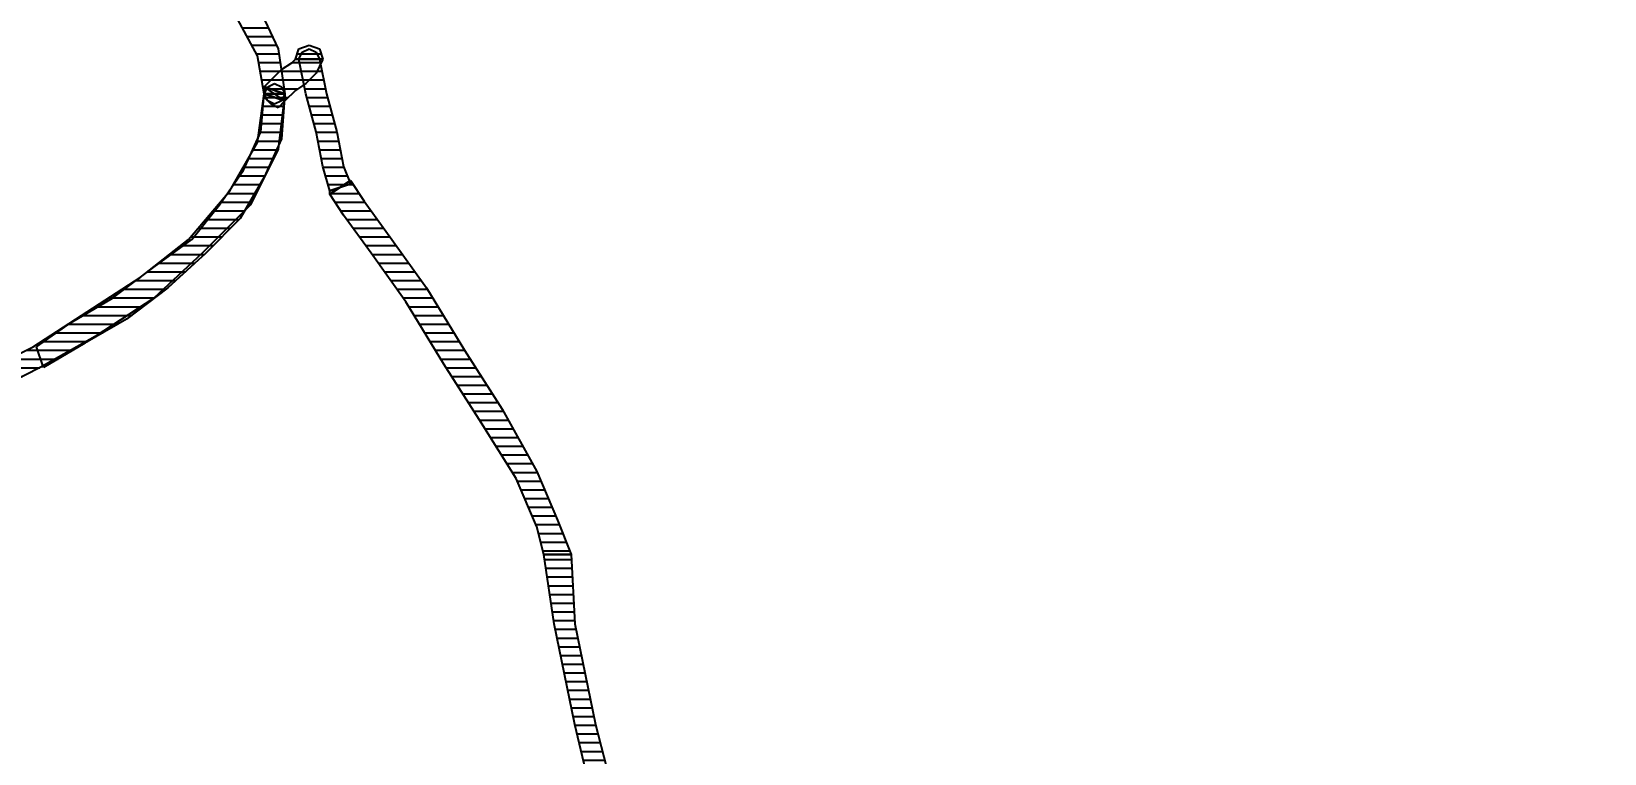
# Model space of a CAD drawing. Header units: millimetres. Extents: x 322668 to 332469, y 13187 to 20117.
# Drawn here: x 327628.08 to 327650.64, y 15767.37 to 15777.73 of the extents above; entities that cross this region are included whole.
import ezdxf

# ---------------------------------------------------------------- set-up
doc = ezdxf.new("R2010")
doc.units = ezdxf.units.MM
doc.header["$LTSCALE"] = 50
doc.header["$MEASUREMENT"] = 0
doc.header["$PDMODE"] = 3
doc.header["$PDSIZE"] = -0.5
doc.layers.get('0').update_dxf_attribs({"linetype": 'CONTINUOUS'})
doc.layers.get('DEFPOINTS').update_dxf_attribs({"linetype": 'CONTINUOUS'})
doc.layers.add('MIM_OLCU-DIS', color=1, linetype='CONTINUOUS')
doc.styles.add('OLCU', font='TSIMPLEX.SHX', dxfattribs={"width": 0.7})
doc.dimstyles.new('200-OLCU-DIŞ', dxfattribs={"dimtxt": 30, "dimasz": 10, "dimexe": 0, "dimexo": 0, "dimgap": 10, "dimtad": 1, "dimdec": 1, "dimdsep": 46, "dimtxsty": 'OLCU', "dimblk1": 'DOT', "dimblk2": 'DOT', "dimsah": 1, "dimcen": 0, "dimclrd": 7, "dimclre": 7, "dimclrt": 4, "dimadec": 0, "dimazin": 0, "dimtfac": 1, "dimtdec": 1, "dimtix": 1, "dimtmove": 2, "dimatfit": 3, "dimldrblk": 'DOT', "dimfxl": 0, "dimtolj": 1, "dimarcsym": 0})
pattern_1 = [(360, (-5108.51305, -673.59423), (1e-16, 0.125), [25])]

# ---------------------------------------------------------------- blocks, each defined once
blk = doc.blocks.new('_DOT')
at = {"color": 0, "linetype": 'ByBlock'}
blk.add_line((-0.5, 0), (-1, 0), dxfattribs=at)
at = {"color": 0, "linetype": 'ByBlock', "const_width": 0.5}
blk.add_lwpolyline([(-0.25, 0, 1), (0.25, 0, 1)], format="xyb", close=True, dxfattribs=at)
blk = doc.blocks.new('*D159')
at = {"layer": 'DEFPOINTS', "color": 0}
for p in [(329577.746, 18407.964, -57.501), (327588.544, 14892.995), (330092.587, 14892.995)]:
    blk.add_point(p, dxfattribs=at)
at = {"layer": 'MIM_OLCU-DIS', "color": 7, "lineweight": -2}
for p, q in [((330052.834, 18407.964), (330092.587, 18407.964)), ((330092.587, 18397.964), (330092.587, 14902.995)), ((330052.587, 14892.995), (330092.587, 14892.995))]:
    blk.add_line(p, q, dxfattribs=at)
at = {"layer": 'MIM_OLCU-DIS', "color": 7, "lineweight": -2, "xscale": 10, "yscale": 10, "zscale": 10}
for p, rotation in [((330092.587, 18407.964), 90), ((330092.587, 14892.995), 270)]:
    blk.add_blockref('_DOT', p, dxfattribs=dict(at, rotation=rotation))
at = {"layer": 'MIM_OLCU-DIS', "color": 4, "insert": (330067.587, 16650.479), "char_height": 30, "attachment_point": 5, "rotation": 90, "style": 'OLCU'}
blk.add_mtext('\\A1;3515', dxfattribs=at)
blk = doc.blocks.new('by')
at = {"ltscale": 30}
h = blk.add_hatch(dxfattribs=at)
h.set_pattern_fill('DC_LINES', color=256, scale=0.1, style=0)
h.set_pattern_definition(pattern_1)
edge = h.paths.add_edge_path(flags=0)
edge.add_line((6411.094, 2248.253), (6411.144, 2248.203))
edge.add_line((6411.144, 2248.203), (6411.59, 2247.657))
edge.add_line((6411.59, 2247.657), (6412.282, 2246.961))
edge.add_line((6412.282, 2246.961), (6413.074, 2246.216))
edge.add_line((6413.074, 2246.216), (6413.816, 2245.421))
edge.add_line((6413.816, 2245.421), (6414.607, 2244.577))
edge.add_line((6414.607, 2244.577), (6415.201, 2243.782))
edge.add_line((6415.201, 2243.782), (6415.548, 2243.037))
edge.add_line((6415.548, 2243.037), (6415.646, 2242.391))
edge.add_line((6415.646, 2242.391), (6415.349, 2242.391))
edge.add_line((6415.349, 2242.391), (6415.251, 2242.938))
edge.add_line((6415.251, 2242.938), (6414.904, 2243.583))
edge.add_line((6414.904, 2243.583), (6414.31, 2244.378))
edge.add_line((6414.31, 2244.378), (6413.618, 2245.223))
edge.add_line((6413.618, 2245.223), (6412.876, 2246.017))
edge.add_line((6412.876, 2246.017), (6412.084, 2246.763))
edge.add_line((6412.084, 2246.763), (6411.391, 2247.458))
edge.add_line((6411.391, 2247.458), (6410.847, 2248.004))
edge.add_line((6410.847, 2248.004), (6410.897, 2247.955))
edge.add_line((6410.897, 2247.955), (6410.847, 2248.004))
edge.add_line((6410.847, 2248.004), (6410.847, 2248.153))
edge.add_line((6410.847, 2248.153), (6410.946, 2248.253))
edge.add_line((6410.946, 2248.253), (6411.045, 2248.302))
edge.add_line((6411.045, 2248.302), (6411.144, 2248.203))
h = blk.add_hatch(dxfattribs=at)
h.set_pattern_fill('DC_LINES', color=256, scale=0.1, style=0)
h.set_pattern_definition(pattern_1)
edge = h.paths.add_edge_path(flags=0)
edge.add_line((6415.646, 2242.292), (6415.349, 2242.391))
edge.add_line((6415.349, 2242.391), (6415.251, 2242.938))
edge.add_line((6415.251, 2242.938), (6414.904, 2243.583))
edge.add_line((6414.904, 2243.583), (6414.31, 2244.378))
edge.add_line((6414.31, 2244.378), (6413.618, 2245.223))
edge.add_line((6413.618, 2245.223), (6412.876, 2246.017))
edge.add_line((6412.876, 2246.017), (6412.084, 2246.763))
edge.add_line((6412.084, 2246.763), (6411.391, 2247.458))
edge.add_line((6411.391, 2247.458), (6410.847, 2248.004))
edge.add_line((6410.847, 2248.004), (6411.144, 2248.203))
edge.add_line((6411.144, 2248.203), (6411.59, 2247.657))
edge.add_line((6411.59, 2247.657), (6412.282, 2246.961))
edge.add_line((6412.282, 2246.961), (6413.074, 2246.216))
edge.add_line((6413.074, 2246.216), (6413.816, 2245.421))
edge.add_line((6413.816, 2245.421), (6414.607, 2244.577))
edge.add_line((6414.607, 2244.577), (6415.201, 2243.782))
edge.add_line((6415.201, 2243.782), (6415.548, 2243.037))
edge.add_line((6415.548, 2243.037), (6415.646, 2242.391))
edge.add_line((6415.646, 2242.391), (6415.349, 2242.491))
edge.add_line((6415.349, 2242.491), (6415.646, 2242.391))
edge.add_line((6415.646, 2242.391), (6415.596, 2242.292))
edge.add_line((6415.596, 2242.292), (6415.498, 2242.242))
edge.add_line((6415.498, 2242.242), (6415.399, 2242.292))
edge.add_line((6415.399, 2242.292), (6415.349, 2242.391))
h = blk.add_hatch(dxfattribs=at)
h.set_pattern_fill('DC_LINES', color=256, scale=0.1, style=0)
h.set_pattern_definition(pattern_1)
edge = h.paths.add_edge_path(flags=0)
edge.add_line((6415.844, 2242.888), (6416.19, 2242.888))
edge.add_line((6416.19, 2242.888), (6416.092, 2242.689))
edge.add_line((6416.092, 2242.689), (6415.943, 2242.54))
edge.add_line((6415.943, 2242.54), (6415.795, 2242.441))
edge.add_line((6415.795, 2242.441), (6415.646, 2242.292))
edge.add_line((6415.646, 2242.292), (6415.349, 2242.491))
edge.add_line((6415.349, 2242.491), (6415.596, 2242.739))
edge.add_line((6415.596, 2242.739), (6415.745, 2242.838))
edge.add_line((6415.745, 2242.838), (6415.795, 2242.888))
edge.add_line((6415.795, 2242.888), (6416.141, 2242.888))
edge.add_line((6416.141, 2242.888), (6415.795, 2242.888))
edge.add_line((6415.795, 2242.888), (6415.844, 2243.037))
edge.add_line((6415.844, 2243.037), (6415.993, 2243.087))
edge.add_line((6415.993, 2243.087), (6416.141, 2243.037))
edge.add_line((6416.141, 2243.037), (6416.19, 2242.888))
h = blk.add_hatch(dxfattribs=at)
h.set_pattern_fill('DC_LINES', color=256, scale=0.1, style=0)
h.set_pattern_definition(pattern_1)
edge = h.paths.add_edge_path(flags=0)
edge.add_line((6415.795, 2242.888), (6416.141, 2242.888))
edge.add_line((6416.141, 2242.888), (6416.24, 2242.391))
edge.add_line((6416.24, 2242.391), (6416.388, 2241.845))
edge.add_line((6416.388, 2241.845), (6416.487, 2241.348))
edge.add_line((6416.487, 2241.348), (6416.587, 2241.1))
edge.add_line((6416.587, 2241.1), (6416.29, 2241))
edge.add_line((6416.29, 2241), (6416.19, 2241.348))
edge.add_line((6416.19, 2241.348), (6416.092, 2241.845))
edge.add_line((6416.092, 2241.845), (6415.943, 2242.391))
edge.add_line((6415.943, 2242.391), (6415.844, 2242.888))
edge.add_line((6415.844, 2242.888), (6416.19, 2242.888))
edge.add_line((6416.19, 2242.888), (6415.844, 2242.888))
edge.add_line((6415.844, 2242.888), (6415.894, 2242.987))
edge.add_line((6415.894, 2242.987), (6415.993, 2243.037))
edge.add_line((6415.993, 2243.037), (6416.092, 2242.987))
edge.add_line((6416.092, 2242.987), (6416.141, 2242.888))
h = blk.add_hatch(dxfattribs=at)
h.set_pattern_fill('DC_LINES', color=256, scale=0.1, style=0)
h.set_pattern_definition(pattern_1)
edge = h.paths.add_edge_path(flags=0)
edge.add_line((6415.349, 2242.391), (6415.349, 2242.491))
edge.add_line((6415.349, 2242.491), (6415.596, 2242.739))
edge.add_line((6415.596, 2242.739), (6415.745, 2242.838))
edge.add_line((6415.745, 2242.838), (6415.795, 2242.888))
edge.add_line((6415.795, 2242.888), (6416.19, 2242.888))
edge.add_line((6416.19, 2242.888), (6416.092, 2242.689))
edge.add_line((6416.092, 2242.689), (6415.943, 2242.54))
edge.add_line((6415.943, 2242.54), (6415.795, 2242.441))
edge.add_line((6415.795, 2242.441), (6415.646, 2242.292))
edge.add_line((6415.646, 2242.292), (6415.646, 2242.391))
edge.add_line((6415.646, 2242.391), (6415.646, 2242.292))
edge.add_line((6415.646, 2242.292), (6415.548, 2242.192))
edge.add_line((6415.548, 2242.192), (6415.448, 2242.242))
edge.add_line((6415.448, 2242.242), (6415.349, 2242.342))
edge.add_line((6415.349, 2242.342), (6415.349, 2242.491))
h = blk.add_hatch(dxfattribs=at)
h.set_pattern_fill('DC_LINES', color=256, scale=0.1, style=0)
h.set_pattern_definition(pattern_1)
edge = h.paths.add_edge_path(flags=0)
edge.add_line((6416.29, 2240.951), (6416.29, 2241))
edge.add_line((6416.29, 2241), (6416.19, 2241.348))
edge.add_line((6416.19, 2241.348), (6416.092, 2241.845))
edge.add_line((6416.092, 2241.845), (6415.943, 2242.391))
edge.add_line((6415.943, 2242.391), (6415.844, 2242.888))
edge.add_line((6415.844, 2242.888), (6416.141, 2242.888))
edge.add_line((6416.141, 2242.888), (6416.24, 2242.391))
edge.add_line((6416.24, 2242.391), (6416.388, 2241.845))
edge.add_line((6416.388, 2241.845), (6416.487, 2241.348))
edge.add_line((6416.487, 2241.348), (6416.587, 2241.1))
edge.add_line((6416.587, 2241.1), (6416.587, 2241.149))
h = blk.add_hatch(dxfattribs=at)
h.set_pattern_fill('DC_LINES', color=256, scale=0.1, style=0)
h.set_pattern_definition(pattern_1)
edge = h.paths.add_edge_path(flags=0)
edge.add_line((6410.749, 2237.97), (6410.847, 2238.169))
edge.add_line((6410.847, 2238.169), (6411.342, 2238.417))
edge.add_line((6411.342, 2238.417), (6412.035, 2238.765))
edge.add_line((6412.035, 2238.765), (6412.727, 2239.212))
edge.add_line((6412.727, 2239.212), (6413.568, 2239.758))
edge.add_line((6413.568, 2239.758), (6414.261, 2240.305))
edge.add_line((6414.261, 2240.305), (6414.854, 2241))
edge.add_line((6414.854, 2241), (6415.251, 2241.696))
edge.add_line((6415.251, 2241.696), (6415.349, 2242.391))
edge.add_line((6415.349, 2242.391), (6415.646, 2242.391))
edge.add_line((6415.646, 2242.391), (6415.548, 2241.596))
edge.add_line((6415.548, 2241.596), (6415.152, 2240.802))
edge.add_line((6415.152, 2240.802), (6414.459, 2240.106))
edge.add_line((6414.459, 2240.106), (6413.766, 2239.46))
edge.add_line((6413.766, 2239.46), (6412.926, 2238.914))
edge.add_line((6412.926, 2238.914), (6412.134, 2238.467))
edge.add_line((6412.134, 2238.467), (6411.441, 2238.119))
edge.add_line((6411.441, 2238.119), (6410.946, 2237.871))
edge.add_line((6410.946, 2237.871), (6411.045, 2238.07))
edge.add_line((6411.045, 2238.07), (6410.946, 2237.871))
edge.add_line((6410.946, 2237.871), (6410.798, 2237.871))
edge.add_line((6410.798, 2237.871), (6410.749, 2237.97))
edge.add_line((6410.749, 2237.97), (6410.749, 2238.07))
edge.add_line((6410.749, 2238.07), (6410.847, 2238.169))
h = blk.add_hatch(dxfattribs=at)
h.set_pattern_fill('DC_LINES', color=256, scale=0.1, style=0)
h.set_pattern_definition(pattern_1)
h.paths.add_polyline_path([(6415.646, 2242.391), (6415.596, 2241.745), (6415.349, 2241.199), (6415.004, 2240.603), (6414.509, 2240.106), (6413.965, 2239.609), (6413.371, 2239.162), (6412.777, 2238.815), (6412.183, 2238.467), (6412.084, 2238.765), (6412.579, 2239.113), (6413.173, 2239.46), (6413.766, 2239.907), (6414.31, 2240.305), (6414.706, 2240.802), (6415.052, 2241.298), (6415.3, 2241.845), (6415.349, 2242.391), (6415.399, 2242.491), (6415.498, 2242.54), (6415.596, 2242.491)], flags=0)
h = blk.add_hatch(dxfattribs=at)
h.set_pattern_fill('DC_LINES', color=256, scale=0.1, style=0)
h.set_pattern_definition(pattern_1)
edge = h.paths.add_edge_path(flags=0)
edge.add_line((6416.587, 2241.1), (6416.587, 2241.149))
edge.add_line((6416.587, 2241.149), (6416.784, 2240.851))
edge.add_line((6416.784, 2240.851), (6417.18, 2240.305))
edge.add_line((6417.18, 2240.305), (6417.675, 2239.609))
edge.add_line((6417.675, 2239.609), (6418.219, 2238.715))
edge.add_line((6418.219, 2238.715), (6418.763, 2237.871))
edge.add_line((6418.763, 2237.871), (6419.258, 2236.977))
edge.add_line((6419.258, 2236.977), (6419.555, 2236.281))
edge.add_line((6419.555, 2236.281), (6419.753, 2235.785))
edge.add_line((6419.753, 2235.785), (6419.357, 2235.785))
edge.add_line((6419.357, 2235.785), (6419.258, 2236.182))
edge.add_line((6419.258, 2236.182), (6418.961, 2236.877))
edge.add_line((6418.961, 2236.877), (6418.467, 2237.672))
edge.add_line((6418.467, 2237.672), (6417.923, 2238.517))
edge.add_line((6417.923, 2238.517), (6417.378, 2239.411))
edge.add_line((6417.378, 2239.411), (6416.884, 2240.106))
edge.add_line((6416.884, 2240.106), (6416.487, 2240.653))
edge.add_line((6416.487, 2240.653), (6416.29, 2240.951))
edge.add_line((6416.29, 2240.951), (6416.29, 2241))
h = blk.add_hatch(dxfattribs=at)
h.set_pattern_fill('DC_LINES', color=256, scale=0.1, style=0)
h.set_pattern_definition(pattern_1)
edge = h.paths.add_edge_path(flags=0)
edge.add_line((6419.357, 2235.785), (6419.258, 2236.182))
edge.add_line((6419.258, 2236.182), (6418.961, 2236.877))
edge.add_line((6418.961, 2236.877), (6418.467, 2237.672))
edge.add_line((6418.467, 2237.672), (6417.923, 2238.517))
edge.add_line((6417.923, 2238.517), (6417.378, 2239.411))
edge.add_line((6417.378, 2239.411), (6416.884, 2240.106))
edge.add_line((6416.884, 2240.106), (6416.487, 2240.653))
edge.add_line((6416.487, 2240.653), (6416.29, 2240.951))
edge.add_line((6416.29, 2240.951), (6416.587, 2241.149))
edge.add_line((6416.587, 2241.149), (6416.784, 2240.851))
edge.add_line((6416.784, 2240.851), (6417.18, 2240.305))
edge.add_line((6417.18, 2240.305), (6417.675, 2239.609))
edge.add_line((6417.675, 2239.609), (6418.219, 2238.715))
edge.add_line((6418.219, 2238.715), (6418.763, 2237.871))
edge.add_line((6418.763, 2237.871), (6419.258, 2236.977))
edge.add_line((6419.258, 2236.977), (6419.555, 2236.281))
edge.add_line((6419.555, 2236.281), (6419.753, 2235.785))
h = blk.add_hatch(dxfattribs=at)
h.set_pattern_fill('DC_LINES', color=256, scale=0.1, style=0)
h.set_pattern_definition(pattern_1)
edge = h.paths.add_edge_path(flags=0)
edge.add_line((6420.495, 2230.916), (6420.148, 2231.91))
edge.add_line((6420.148, 2231.91), (6419.802, 2233.35))
edge.add_line((6419.802, 2233.35), (6419.506, 2234.791))
edge.add_line((6419.506, 2234.791), (6419.357, 2235.785))
edge.add_line((6419.357, 2235.785), (6419.753, 2235.785))
edge.add_line((6419.753, 2235.785), (6419.802, 2234.791))
edge.add_line((6419.802, 2234.791), (6420.099, 2233.35))
edge.add_line((6420.099, 2233.35), (6420.445, 2232.009))
edge.add_line((6420.445, 2232.009), (6420.792, 2231.016))
h = blk.add_hatch(dxfattribs=at)
h.set_pattern_fill('DC_LINES', color=256, scale=0.1, style=0)
h.set_pattern_definition(pattern_1)
edge = h.paths.add_edge_path(flags=0)
edge.add_line((6419.753, 2235.785), (6419.802, 2234.791))
edge.add_line((6419.802, 2234.791), (6420.099, 2233.35))
edge.add_line((6420.099, 2233.35), (6420.445, 2232.009))
edge.add_line((6420.445, 2232.009), (6420.792, 2231.016))
edge.add_line((6420.792, 2231.016), (6420.495, 2230.916))
edge.add_line((6420.495, 2230.916), (6420.148, 2231.91))
edge.add_line((6420.148, 2231.91), (6419.802, 2233.35))
edge.add_line((6419.802, 2233.35), (6419.506, 2234.791))
edge.add_line((6419.506, 2234.791), (6419.357, 2235.785))
h = blk.add_hatch(dxfattribs=at)
h.set_pattern_fill('DC_LINES', color=256, scale=0.1, style=0)
h.set_pattern_definition(pattern_1)
edge = h.paths.add_edge_path(flags=0)
edge.add_line((6408.621, 2233.102), (6408.522, 2233.102))
edge.add_line((6408.522, 2233.102), (6410.007, 2232.754))
edge.add_line((6410.007, 2232.754), (6411.342, 2232.158))
edge.add_line((6411.342, 2232.158), (6412.529, 2231.314))
edge.add_line((6412.529, 2231.314), (6413.519, 2230.32))
edge.add_line((6413.519, 2230.32), (6414.41, 2229.277))
edge.add_line((6414.41, 2229.277), (6415.102, 2228.234))
edge.add_line((6415.102, 2228.234), (6415.596, 2227.191))
edge.add_line((6415.596, 2227.191), (6415.993, 2226.346))
edge.add_line((6415.993, 2226.346), (6415.696, 2226.247))
edge.add_line((6415.696, 2226.247), (6415.3, 2227.092))
edge.add_line((6415.3, 2227.092), (6414.805, 2228.035))
edge.add_line((6414.805, 2228.035), (6414.113, 2229.079))
edge.add_line((6414.113, 2229.079), (6413.321, 2230.122))
edge.add_line((6413.321, 2230.122), (6412.332, 2231.016))
edge.add_line((6412.332, 2231.016), (6411.144, 2231.86))
edge.add_line((6411.144, 2231.86), (6409.907, 2232.456))
edge.add_line((6409.907, 2232.456), (6408.522, 2232.804))
edge.add_line((6408.522, 2232.804), (6408.423, 2232.804))
edge.add_line((6408.423, 2232.804), (6408.522, 2232.804))
edge.add_line((6408.522, 2232.804), (6408.423, 2232.854))
edge.add_line((6408.423, 2232.854), (6408.374, 2232.953))
edge.add_line((6408.374, 2232.953), (6408.423, 2233.052))
edge.add_line((6408.423, 2233.052), (6408.522, 2233.102))
for p, q in [((6415.201, 2243.782, -4.505), (6415.548, 2243.037, -4.505)), ((6415.201, 2243.782, -4.505), (6415.548, 2243.037, -4.505)), ((6415.251, 2242.938, -4.505), (6414.904, 2243.583, -4.505)), ((6415.251, 2242.938, -4.505), (6414.904, 2243.583, -4.505)), ((6415.548, 2243.037, -4.505), (6415.646, 2242.391, -4.505)), ((6415.548, 2243.037, -4.505), (6415.646, 2242.391, -4.505)), ((6415.795, 2242.888, -4.505), (6415.844, 2243.037, -4.505)), ((6415.844, 2243.037, -4.505), (6415.993, 2243.087, -4.505)), ((6415.894, 2242.987, -4.505), (6415.993, 2243.037, -4.505)), ((6415.993, 2243.087, -4.505), (6416.141, 2243.037, -4.505)), ((6415.993, 2243.037, -4.505), (6416.092, 2242.987, -4.505)), ((6416.141, 2243.037, -4.505), (6416.19, 2242.888, -4.505)), ((6415.349, 2242.391, -4.505), (6415.251, 2242.938, -4.505)), ((6415.349, 2242.391, -4.505), (6415.251, 2242.938, -4.505)), ((6415.596, 2242.739, -4.505), (6415.745, 2242.838, -4.505)), ((6415.596, 2242.739, -4.505), (6415.745, 2242.838, -4.505)), ((6415.745, 2242.838, -4.505), (6415.795, 2242.888, -4.505)), ((6415.745, 2242.838, -4.505), (6415.795, 2242.888, -4.505)), ((6415.795, 2242.888, -4.505), (6416.141, 2242.888, -4.505)), ((6416.141, 2242.888, -4.505), (6415.795, 2242.888, -4.505)), ((6415.795, 2242.888, -4.505), (6415.795, 2242.888, -4.505)), ((6415.795, 2242.888, -4.505), (6415.795, 2242.888, -4.505)), ((6415.795, 2242.888, -4.505), (6416.141, 2242.888, -4.505)), ((6416.141, 2242.888, -4.505), (6415.795, 2242.888, -4.505)), ((6415.795, 2242.888, -4.505), (6415.795, 2242.888, -4.505)), ((6415.795, 2242.888, -4.505), (6416.19, 2242.888, -4.505)), ((6415.844, 2242.888, -4.505), (6415.894, 2242.987, -4.505)), ((6415.943, 2242.391, -4.505), (6415.844, 2242.888, -4.505)), ((6415.844, 2242.888, -4.505), (6416.141, 2242.888, -4.505)), ((6415.943, 2242.391, -4.505), (6415.844, 2242.888, -4.505)), ((6415.844, 2242.888, -4.505), (6416.19, 2242.888, -4.505)), ((6416.19, 2242.888, -4.505), (6415.844, 2242.888, -4.505)), ((6415.844, 2242.888, -4.505), (6416.19, 2242.888, -4.505)), ((6416.19, 2242.888, -4.505), (6415.844, 2242.888, -4.505)), ((6415.844, 2242.888, -4.505), (6415.844, 2242.888, -4.505)), ((6416.092, 2242.987, -4.505), (6416.141, 2242.888, -4.505)), ((6416.19, 2242.888, -4.505), (6416.092, 2242.689, -4.505)), ((6416.19, 2242.888, -4.505), (6416.092, 2242.689, -4.505)), ((6416.141, 2242.888, -4.505), (6416.24, 2242.391, -4.505)), ((6416.141, 2242.888, -4.505), (6416.24, 2242.391, -4.505)), ((6415.349, 2242.491, -4.505), (6415.596, 2242.739, -4.505)), ((6415.349, 2242.491, -4.505), (6415.596, 2242.739, -4.505)), ((6416.092, 2242.689, -4.505), (6415.943, 2242.54, -4.505)), ((6416.092, 2242.689, -4.505), (6415.943, 2242.54, -4.505)), ((6415.251, 2241.696, -4.505), (6415.349, 2242.391, -4.505)), ((6415.3, 2241.845, -4.505), (6415.349, 2242.391, -4.505)), ((6415.646, 2242.391, -4.505), (6415.349, 2242.491, -4.505)), ((6415.349, 2242.491, -4.505), (6415.646, 2242.391, -4.505)), ((6415.349, 2242.391, -4.505), (6415.399, 2242.491, -4.505)), ((6415.646, 2242.292, -4.505), (6415.349, 2242.491, -4.505)), ((6415.349, 2242.391, -4.505), (6415.349, 2242.491, -4.505)), ((6415.349, 2242.342, -4.505), (6415.349, 2242.491, -4.505)), ((6415.349, 2242.491, -4.505), (6415.349, 2242.391, -4.505)), ((6415.646, 2242.292, -4.505), (6415.349, 2242.391, -4.505)), ((6415.399, 2242.292, -4.505), (6415.349, 2242.391, -4.505)), ((6415.349, 2242.391, -4.505), (6415.646, 2242.292, -4.505)), ((6415.349, 2242.391, -4.505), (6415.349, 2242.391, -4.505)), ((6415.349, 2242.391, -4.505), (6415.349, 2242.391, -4.505)), ((6415.646, 2242.391, -4.505), (6415.349, 2242.391, -4.505)), ((6415.349, 2242.391, -4.505), (6415.646, 2242.391, -4.505)), ((6415.349, 2242.391, -4.505), (6415.349, 2242.391, -4.505)), ((6415.448, 2242.242, -4.505), (6415.349, 2242.342, -4.505)), ((6415.399, 2242.491, -4.505), (6415.498, 2242.54, -4.505)), ((6415.498, 2242.54, -4.505), (6415.596, 2242.491, -4.505)), ((6415.646, 2242.391, -4.505), (6415.548, 2241.596, -4.505)), ((6415.596, 2242.491, -4.505), (6415.646, 2242.391, -4.505)), ((6415.646, 2242.391, -4.505), (6415.596, 2242.292, -4.505)), ((6415.646, 2242.391, -4.505), (6415.596, 2241.745, -4.505)), ((6415.795, 2242.441, -4.505), (6415.646, 2242.292, -4.505)), ((6415.795, 2242.441, -4.505), (6415.646, 2242.292, -4.505)), ((6415.646, 2242.391, -4.505), (6415.646, 2242.391, -4.505)), ((6415.646, 2242.391, -4.505), (6415.646, 2242.391, -4.505)), ((6415.646, 2242.391, -4.505), (6415.646, 2242.391, -4.505)), ((6415.646, 2242.292, -4.505), (6415.646, 2242.391, -4.505)), ((6415.646, 2242.391, -4.505), (6415.646, 2242.292, -4.505)), ((6415.943, 2242.54, -4.505), (6415.795, 2242.441, -4.505)), ((6415.943, 2242.54, -4.505), (6415.795, 2242.441, -4.505)), ((6416.092, 2241.845, -4.505), (6415.943, 2242.391, -4.505)), ((6416.092, 2241.845, -4.505), (6415.943, 2242.391, -4.505)), ((6416.24, 2242.391, -4.505), (6416.388, 2241.845, -4.505)), ((6416.24, 2242.391, -4.505), (6416.388, 2241.845, -4.505)), ((6415.498, 2242.242, -4.505), (6415.399, 2242.292, -4.505)), ((6415.548, 2242.192, -4.505), (6415.448, 2242.242, -4.505)), ((6415.596, 2242.292, -4.505), (6415.498, 2242.242, -4.505)), ((6415.646, 2242.292, -4.505), (6415.548, 2242.192, -4.505)), ((6415.646, 2242.292, -4.505), (6415.646, 2242.292, -4.505)), ((6414.854, 2241, -4.505), (6415.251, 2241.696, -4.505)), ((6415.052, 2241.298, -4.505), (6415.3, 2241.845, -4.505)), ((6415.596, 2241.745, -4.505), (6415.349, 2241.199, -4.505)), ((6416.19, 2241.348, -4.505), (6416.092, 2241.845, -4.505)), ((6416.19, 2241.348, -4.505), (6416.092, 2241.845, -4.505)), ((6416.388, 2241.845, -4.505), (6416.487, 2241.348, -4.505)), ((6416.388, 2241.845, -4.505), (6416.487, 2241.348, -4.505)), ((6415.548, 2241.596, -4.505), (6415.152, 2240.802, -4.505)), ((6414.706, 2240.802, -4.505), (6415.052, 2241.298, -4.505)), ((6415.349, 2241.199, -4.505), (6415.004, 2240.603, -4.505)), ((6416.29, 2241, -4.505), (6416.19, 2241.348, -4.505)), ((6416.29, 2241, -4.505), (6416.19, 2241.348, -4.505)), ((6416.487, 2241.348, -4.505), (6416.587, 2241.1, -4.505)), ((6416.487, 2241.348, -4.505), (6416.587, 2241.1, -4.505)), ((6414.261, 2240.305, -4.505), (6414.854, 2241, -4.505)), ((6416.587, 2241.149, -4.505), (6416.29, 2240.951, -4.505)), ((6416.29, 2240.951, -4.505), (6416.587, 2241.149, -4.505)), ((6416.29, 2241, -4.505), (6416.587, 2241.1, -4.505)), ((6416.587, 2241.1, -4.505), (6416.29, 2241, -4.505)), ((6416.29, 2240.951, -4.505), (6416.29, 2241, -4.505)), ((6416.29, 2240.951, -4.505), (6416.29, 2241, -4.505)), ((6416.587, 2241.1, -4.505), (6416.587, 2241.149, -4.505)), ((6416.587, 2241.149, -4.505), (6416.784, 2240.851, -4.505)), ((6416.587, 2241.1, -4.505), (6416.587, 2241.149, -4.505)), ((6416.587, 2241.149, -4.505), (6416.784, 2240.851, -4.505)), ((6416.587, 2241.1, -4.505), (6416.587, 2241.1, -4.505)), ((6414.31, 2240.305, -4.505), (6414.706, 2240.802, -4.505)), ((6415.152, 2240.802, -4.505), (6414.459, 2240.106, -4.505)), ((6416.29, 2240.951, -4.505), (6416.29, 2240.951, -4.505)), ((6416.487, 2240.653, -4.505), (6416.29, 2240.951, -4.505)), ((6416.487, 2240.653, -4.505), (6416.29, 2240.951, -4.505)), ((6416.784, 2240.851, -4.505), (6417.18, 2240.305, -4.505)), ((6416.784, 2240.851, -4.505), (6417.18, 2240.305, -4.505)), ((6415.004, 2240.603, -4.505), (6414.509, 2240.106, -4.505)), ((6416.884, 2240.106, -4.505), (6416.487, 2240.653, -4.505)), ((6416.884, 2240.106, -4.505), (6416.487, 2240.653, -4.505)), ((6413.568, 2239.758, -4.505), (6414.261, 2240.305, -4.505)), ((6413.766, 2239.907, -4.505), (6414.31, 2240.305, -4.505)), ((6417.18, 2240.305, -4.505), (6417.675, 2239.609, -4.505)), ((6417.18, 2240.305, -4.505), (6417.675, 2239.609, -4.505)), ((6414.459, 2240.106, -4.505), (6413.766, 2239.46, -4.505)), ((6414.509, 2240.106, -4.505), (6413.965, 2239.609, -4.505)), ((6417.378, 2239.411, -4.505), (6416.884, 2240.106, -4.505)), ((6417.378, 2239.411, -4.505), (6416.884, 2240.106, -4.505)), ((6413.173, 2239.46, -4.505), (6413.766, 2239.907, -4.505)), ((6412.727, 2239.212, -4.505), (6413.568, 2239.758, -4.505)), ((6412.579, 2239.113, -4.505), (6413.173, 2239.46, -4.505)), ((6413.766, 2239.46, -4.505), (6412.926, 2238.914, -4.505)), ((6413.965, 2239.609, -4.505), (6413.371, 2239.162, -4.505)), ((6417.923, 2238.517, -4.505), (6417.378, 2239.411, -4.505)), ((6417.923, 2238.517, -4.505), (6417.378, 2239.411, -4.505)), ((6417.675, 2239.609, -4.505), (6418.219, 2238.715, -4.505)), ((6417.675, 2239.609, -4.505), (6418.219, 2238.715, -4.505)), ((6412.035, 2238.765, -4.505), (6412.727, 2239.212, -4.505)), ((6413.371, 2239.162, -4.505), (6412.777, 2238.815, -4.505)), ((6412.084, 2238.765, -4.505), (6412.579, 2239.113, -4.505)), ((6411.342, 2238.417, -4.505), (6412.035, 2238.765, -4.505)), ((6412.183, 2238.467, -4.505), (6412.084, 2238.765, -4.505)), ((6412.926, 2238.914, -4.505), (6412.134, 2238.467, -4.505)), ((6412.777, 2238.815, -4.505), (6412.183, 2238.467, -4.505)), ((6418.219, 2238.715, -4.505), (6418.763, 2237.871, -4.505)), ((6418.219, 2238.715, -4.505), (6418.763, 2237.871, -4.505)), ((6418.467, 2237.672, -4.505), (6417.923, 2238.517, -4.505)), ((6418.467, 2237.672, -4.505), (6417.923, 2238.517, -4.505)), ((6412.134, 2238.467, -4.505), (6411.441, 2238.119, -4.505)), ((6418.763, 2237.871, -4.505), (6419.258, 2236.977, -4.505)), ((6418.763, 2237.871, -4.505), (6419.258, 2236.977, -4.505)), ((6418.961, 2236.877, -4.505), (6418.467, 2237.672, -4.505)), ((6418.961, 2236.877, -4.505), (6418.467, 2237.672, -4.505)), ((6419.258, 2236.977, -4.505), (6419.555, 2236.281, -4.505)), ((6419.258, 2236.977, -4.505), (6419.555, 2236.281, -4.505)), ((6419.258, 2236.182, -4.505), (6418.961, 2236.877, -4.505)), ((6419.258, 2236.182, -4.505), (6418.961, 2236.877, -4.505)), ((6419.555, 2236.281, -4.505), (6419.753, 2235.785, -4.505)), ((6419.555, 2236.281, -4.505), (6419.753, 2235.785, -4.505)), ((6419.357, 2235.785, -4.505), (6419.258, 2236.182, -4.505)), ((6419.357, 2235.785, -4.505), (6419.258, 2236.182, -4.505)), ((6419.357, 2235.785, -4.505), (6419.357, 2235.785, -4.505)), ((6419.753, 2235.785, -4.505), (6419.357, 2235.785, -4.505)), ((6419.357, 2235.785, -4.505), (6419.357, 2235.785, -4.505)), ((6419.753, 2235.785, -4.505), (6419.357, 2235.785, -4.505)), ((6419.506, 2234.791, -4.505), (6419.357, 2235.785, -4.505)), ((6419.357, 2235.785, -4.505), (6419.753, 2235.785, -4.505)), ((6419.506, 2234.791, -4.505), (6419.357, 2235.785, -4.505)), ((6419.357, 2235.785, -4.505), (6419.357, 2235.785, -4.505)), ((6419.357, 2235.785, -4.505), (6419.753, 2235.785, -4.505)), ((6419.753, 2235.785, -4.505), (6419.753, 2235.785, -4.505)), ((6419.753, 2235.785, -4.505), (6419.802, 2234.791, -4.505)), ((6419.753, 2235.785, -4.505), (6419.753, 2235.785, -4.505)), ((6419.753, 2235.785, -4.505), (6419.802, 2234.791, -4.505)), ((6419.753, 2235.785, -4.505), (6419.753, 2235.785, -4.505)), ((6419.802, 2233.35, -4.505), (6419.506, 2234.791, -4.505)), ((6419.802, 2233.35, -4.505), (6419.506, 2234.791, -4.505)), ((6419.802, 2234.791, -4.505), (6420.099, 2233.35, -4.505)), ((6419.802, 2234.791, -4.505), (6420.099, 2233.35, -4.505)), ((6420.148, 2231.91, -4.505), (6419.802, 2233.35, -4.505)), ((6420.148, 2231.91, -4.505), (6419.802, 2233.35, -4.505)), ((6420.099, 2233.35, -4.505), (6420.445, 2232.009, -4.505)), ((6420.099, 2233.35, -4.505), (6420.445, 2232.009, -4.505))]:
    blk.add_line(p, q, dxfattribs=at)

msp = doc.modelspace()

# ---------------------------------------------------------------- block references
msp.add_blockref('by', (321216.067, 13534.441, 4.505))

# ---------------------------------------------------------------- dimensions: what is measured, and where the dimension line sits
at = {"layer": 'MIM_OLCU-DIS', "color": 22}
dim = msp.add_linear_dim(base=(330092.587, 14892.995), p1=(329577.746, 18407.964, -57.501), p2=(327588.544, 14892.995), angle=270, dimstyle='200-OLCU-DIŞ', dxfattribs=at)
dim.commit()
dim.dimension.update_dxf_attribs({"geometry": '*D159', "text_midpoint": (330067.587, 16650.479)})

doc.saveas('drawing.dxf')
